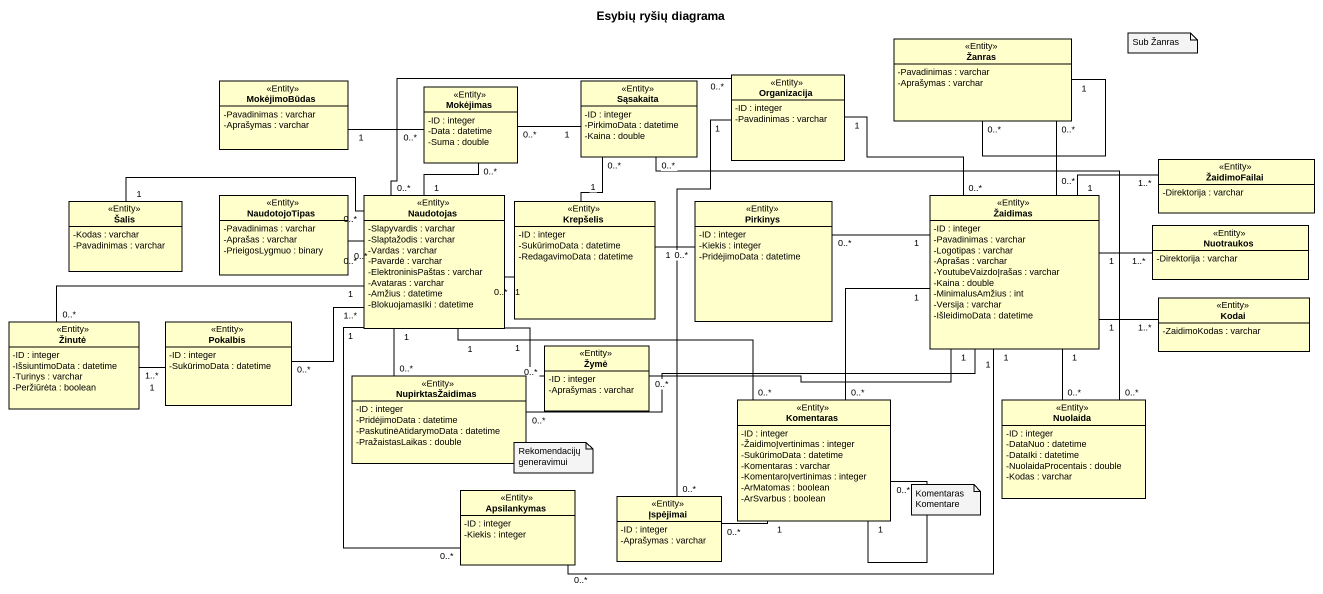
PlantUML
@startuml
title Esybių ryšių diagrama
hide circle
hide empty members
skinparam classAttributeIconSize 0
class Organizacija <<Entity>> {
  -ID : integer
  -Pavadinimas : varchar
}
class Žanras <<Entity>> {
  -Pavadinimas : varchar
  -Aprašymas : varchar
}
class MokėjimoBūdas <<Entity>> {
  -Pavadinimas : varchar
  -Aprašymas : varchar
}
class Mokėjimas <<Entity>> {
  -ID : integer
  -Data : datetime
  -Suma : double
}
class Sąsakaita <<Entity>> {
  -ID : integer
  -PirkimoData : datetime
  -Kaina : double
}
class ŽaidimoFailai <<Entity>> {
  -Direktorija : varchar
}
class Šalis <<Entity>> {
  -Kodas : varchar
  -Pavadinimas : varchar
}
class NaudotojoTipas <<Entity>> {
  -Pavadinimas : varchar
  -Aprašas : varchar
  -PrieigosLygmuo : binary
}
class Naudotojas <<Entity>> {
  -Slapyvardis : varchar
  -Slaptažodis : varchar
  -Vardas : varchar
  -Pavardė : varchar
  -ElektroninisPaštas : varchar
  -Avataras : varchar
  -Amžius : datetime
  -BlokuojamasIki : datetime
}
class Krepšelis <<Entity>> {
  -ID : integer
  -SukūrimoData : datetime
  -RedagavimoData : datetime
}
class Pirkinys <<Entity>> {
  -ID : integer
  -Kiekis : integer
  -PridėjimoData : datetime
}
class Žaidimas <<Entity>> {
  -ID : integer
  -Pavadinimas : varchar
  -Logotipas : varchar
  -Aprašas : varchar
  -YoutubeVaizdoĮrašas : varchar
  -Kaina : double
  -MinimalusAmžius : int
  -Versija : varchar
  -IšleidimoData : datetime
}
class Nuotraukos <<Entity>> {
  -Direktorija : varchar
}
class Kodai <<Entity>> {
  -ZaidimoKodas : varchar
}
class Žinutė <<Entity>> {
  -ID : integer
  -IšsiuntimoData : datetime
  -Turinys : varchar
  -Peržiūrėta : boolean
}
class Pokalbis <<Entity>> {
  -ID : integer
  -SukūrimoData : datetime
}
class Žymė <<Entity>> {
  -ID : integer
  -Aprašymas : varchar
}
class NupirktasŽaidimas <<Entity>> {
  -ID : integer
  -PridėjimoData : datetime
  -PaskutinėAtidarymoData : datetime
  -PražaistasLaikas : double
}
class Komentaras <<Entity>> {
  -ID : integer
  -ŽaidimoĮvertinimas : integer
  -SukūrimoData : datetime
  -Komentaras : varchar
  -KomentaroĮvertinimas : integer
  -ArMatomas : boolean
  -ArSvarbus : boolean
}
class Nuolaida <<Entity>> {
  -ID : integer
  -DataNuo : datetime
  -DataIki : datetime
  -NuolaidaProcentais : double
  -Kodas : varchar
}
class Apsilankymas <<Entity>> {
  -ID : integer
  -Kiekis : integer
}
class Įspėjimai <<Entity>> {
  -ID : integer
  -Aprašymas : varchar
}
Organizacija "1" -- "0..*" Žaidimas
Organizacija "1" -- "0..*" Įspėjimai
Žanras "0..*" -- "1" Žanras
Žanras "0..*" -- "0..*" Žaidimas
MokėjimoBūdas "1" -right- "0..*" Mokėjimas
Mokėjimas "0..*" -right- "1" Sąsakaita
Mokėjimas "0..*" -- "1" Naudotojas
Sąsakaita "0..*" -- "1" Krepšelis
Šalis "1" -right- "0..*" Naudotojas
NaudotojoTipas "0..*" -right- "0..*" Naudotojas
Naudotojas "0..*" -right- "0..*" Organizacija
Naudotojas "1" -right- "0..*" Krepšelis
Naudotojas "1" -- "0..*" Žymė
Naudotojas "1" -- "0..*" NupirktasŽaidimas
Naudotojas "1" -right- "0..*" Komentaras
Naudotojas "1" -- "0..*" Apsilankymas
Krepšelis "1" -right- "0..*" Pirkinys
Pirkinys "0..*" -right- "1" Žaidimas
Žaidimas "1" -right- "1..*" ŽaidimoFailai
Žaidimas "1" -right- "1..*" Nuotraukos
Žaidimas "1" -right- "1..*" Kodai
Žaidimas "1" -- "0..*" Komentaras
Žaidimas "1" -- "0..*" Nuolaida
Žaidimas "1" -left- "0..*" Apsilankymas
Žinutė "0..*" -right- "1" Naudotojas
Žinutė "1..*" -right- "1" Pokalbis
Pokalbis "0..*" -right- "1..*" Naudotojas
Žymė "0..*" -right- "1" Žaidimas
NupirktasŽaidimas "0..*" -right- "1" Žaidimas
Komentaras "1" -- "0..*" Komentaras
Komentaras "1" -left- "0..*" Įspėjimai
Nuolaida "0..*" -up- "0..*" Sąsakaita
note as N1
  Sub Žanras
end note
note as N2
  Rekomendacijų generavimui
end note
note as N3
  Komentaras Komentare
end note
@enduml
